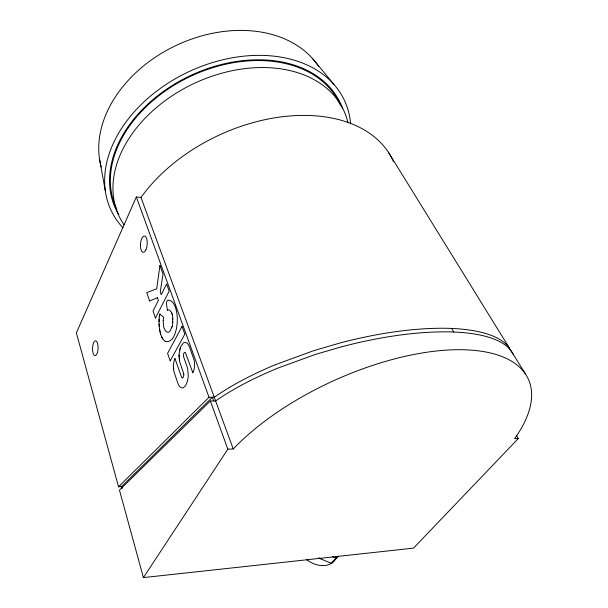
<?xml version="1.0" encoding="UTF-8"?>
<svg xmlns="http://www.w3.org/2000/svg" width="608" height="608" viewBox="0 0 608 608"><rect width="100%" height="100%" fill="white"/><g stroke="black" fill="none" stroke-linecap="round" stroke-linejoin="round"><path stroke-width="0.91" d="M163.24 320.484A23.492 10.29 -87.5 0 0 163.202 321.48L163.772 327.119A7.281 3.146 -87.6 0 0 163.993 327.932L165.665 331.238L167.884 332.318A8.079 3.504 -87.6 0 0 168.317 332.234L168.758 332.09A7.334 3.184 -87.6 0 0 169.191 331.831L169.754 331.352A7.722 3.352 -87.6 0 0 170.156 330.904L172.406 325.759A7.296 3.177 -87.6 0 0 172.581 324.93L172.672 316.244A21.66 9.318 -87.7 0 0 172.52 315.453L171.73 312.907A21.075 9.082 -87.7 0 0 171.456 312.322L169.708 310.186A7.273 3.154 -87.4 0 0 169.343 309.996L167.937 309.89A8.124 3.519 -87.5 0 0 167.557 310.019L167.322 310.247M172.984 319.056L172.946 318.66M174.99 358.538L174.405 359.936A6.749 2.979 -88.7 0 0 174.184 360.559L173.356 364.906A18.666 8.314 -88.8 0 0 173.31 365.689L173.903 371.663L177.939 383.42A9.66 4.302 -89.1 0 0 178.19 384.051L178.463 384.636A8.634 3.846 -89.1 0 0 178.752 385.191L179.064 385.685A8.922 3.975 -89.1 0 0 179.383 386.141L179.717 386.544A8.862 3.944 -89.2 0 0 180.067 386.901L181.04 387.585A8.968 3.998 -89.2 0 0 181.42 387.737A30.164 13.498 -88.6 0 0 181.8 387.836A9.006 4.02 -89.2 0 0 182.187 387.881L182.446 387.874A9.014 4.02 -89.2 0 0 182.833 387.82L183.221 387.714A8.945 3.99 -89.2 0 0 183.601 387.539L185.417 385.882A9.736 4.355 -89.1 0 0 185.744 385.388L187.439 381.345A8.337 3.732 -89.1 0 0 187.667 380.418L188.206 376.717A24.236 10.716 -89 0 0 188.267 375.668L187.652 368.562A9.614 4.302 -89 0 0 187.416 367.658L183.692 357.071A2.234 1.003 -88.5 0 1 183.601 356.721L183.593 354.213A2.052 0.92 -88.5 0 1 183.684 353.848L183.912 353.195A2.941 1.322 -88.5 0 1 184.102 352.86L184.923 352.328A10.245 4.59 -88.7 0 1 185.098 352.366L185.22 352.412A1.984 0.889 -88.5 0 1 185.394 352.534L192.842 372.78L193.2 371.959A7.463 3.382 -88.9 0 0 193.542 371.146L193.967 369.793A18.073 8.14 -88.7 0 0 194.142 369.071L194.423 367.544A6.369 2.896 -88.8 0 0 194.514 366.753L194.59 365.674A7.038 3.2 -88.8 0 0 194.613 364.868L194.256 360.673A6.977 3.169 -88.8 0 0 194.096 359.951L189.293 346.469L187.872 343.923A8.436 3.792 -88.4 0 0 187.462 343.459L185.683 342.418L183.669 342.73A8.17 3.663 -88.4 0 0 183.221 343.026L180.546 347.031L179.117 353.712A24.51 11.104 -88.6 0 0 179.056 354.745L179.649 361.684L183.51 372.97A2.394 1.072 -89 0 1 183.578 373.221L183.76 374.566A2.098 0.935 -89.1 0 1 183.76 374.976L183.692 375.676A8.155 3.625 -89 0 1 183.624 376.063L183.297 377.044A3.716 1.657 -89 0 1 183.137 377.317L182.605 377.819A1.999 0.889 -89.1 0 1 182.4 377.864M179.048 355.087L179.041 355.923M172.528 338.671C160.375 351.112 157.176 321.814 159.889 313.971M179.041 356.311L179.056 356.691M160.109 332.097L160.208 332.508M159.205 319.679L159.235 319.2M163.24 320.484L163.309 319.489A8.17 3.534 -87.5 0 1 163.423 318.516L163.636 317.247L159.904 314.07L159.752 314.959M173.417 368.919L173.478 369.558M159.136 321.123L159.121 321.602M159.478 316.821L159.539 316.35M172.968 321.723L172.915 322.438M159.174 320.158L159.159 320.644M159.6 315.886L159.676 315.423M159.919 265.514L156.697 288.8L146.71 292.615L149.583 300.907M159.121 324.003L159.136 324.474M179.839 349.273L180.029 348.559M179.512 350.717L179.596 350.314M172.018 327.165L172.201 326.549M393.536 161.751A147.531 96.353 -25 0 0 278.92 117.192A147.531 96.353 -25 0 0 140.995 197.471L136.352 196.962L76.372 332.872L118.537 486.788L121.509 486.62L121.972 488.292M155.473 318.121L153.041 311.03L158.361 300.458L157.381 297.608M155.45 318.045L169.191 291.057L166.607 283.951L161.257 294.713L160.276 291.962L162.99 273.98L159.942 265.582M170.179 360.848L167.603 353.354L182.028 326.428M170.202 360.932L184.817 334.111L182.058 326.504M172.809 338.268L174.747 334.514L176.191 329.756A38.198 16.332 -87.4 0 0 176.518 328.191C177.772 321.13 177.673 313.644 175.248 306.835A14.858 6.468 -87.4 0 0 174.77 305.664L172.892 302.526L170.688 300.694A14.805 6.422 -87.4 0 0 169.989 300.413C164.145 298.764 167.436 307.025 167.306 310.148M516.428 435.29L518.312 438.528L413.501 548.15L143.412 577.6L227.84 449.183L210.36 400.991L215.627 400.953A178.691 58.626 -15.5 0 1 277.142 368.38L315.468 354.388L342.312 346.59M318.584 558.038L331.482 563.358L337.987 556.198M331.482 563.358L338.61 556.236M118.537 486.788L209.008 397.267L214.267 397.244M118.856 486.476L121.836 486.309L212.359 397.252L213.712 400.961M210.36 400.991L119.457 490.139L143.412 577.6M165.665 341.544L165.262 341.316M149.591 300.998L157.396 297.707M275.553 364.625L313.743 350.641L340.495 342.851A169.678 56.643 -15.5 0 1 451.729 328.442A169.746 56.696 -15.5 0 1 509.261 347.92L511.389 351.591M227.84 449.183L233.244 448.985A178.159 79.344 -24.5 0 1 452.253 349.828A178.159 79.344 -24.5 0 1 514.626 438.664L518.312 438.528M182.4 377.864L182.347 377.857A9.827 4.393 -88.9 0 1 182.142 377.811L181.792 377.576A2.022 0.904 -89.1 0 1 181.655 377.408L175.013 358.621M332.584 556.708L336.042 558.136L335.411 556.594M312.831 58.877L333.898 84.375M162.488 338.382L162.822 338.869M388.322 152.152L509.322 347.898M525.327 373.791L511.381 351.234L513.441 354.897M451.683 328.48L453.758 332.052M162.306 338.071L161.85 337.197M160.641 334.073L160.527 333.693M160.421 333.306L160.314 332.903M171.73 312.907L171.912 313.432M140.995 197.471L233.244 448.985M136.352 196.962L209.008 397.267M172.398 314.952L172.269 314.458M159.684 329.977L159.615 329.544M173.394 368.691L173.341 368.296M159.243 326.359L159.212 325.888M159.912 331.261L159.76 330.41M159.547 329.095L159.486 328.647M99.431 158.46L105.306 190.851M179.406 360.438L179.352 360.02M121.836 486.309L122.132 488.14M159.182 325.424L159.159 324.953M179.117 358.158L179.2 358.94M183.73 374.064L183.753 374.467M342.312 346.613A170.126 56.225 -15.5 0 1 453.804 332.014A170.194 56.278 -15.5 0 1 511.328 351.257M214.29 397.244A178.22 59.06 -15.5 0 1 275.546 364.618M122.991 227.795A128.995 92.196 -25.3 0 1 190.486 70.931A128.995 92.196 -25.3 0 1 350.588 123.888M118.75 214.601A124.146 88.7 -25.3 0 1 189.886 75.848A124.146 88.7 -25.3 0 1 342.555 108.482M101.202 167.063A120.635 89.414 -25.4 0 1 177.475 44.817A120.635 89.414 -25.4 0 1 318.706 66.561M339.69 103.702A123.318 88.099 -25.3 0 1 340.45 105.397M116.858 209.41A123.318 88.099 -25.3 0 1 189.574 76.798A123.318 88.099 -25.3 0 1 339.294 102.866M124.009 224.755A124.146 87.902 -25.3 0 1 195.898 82.62A124.146 87.902 -25.3 0 1 347.943 122.687M321.191 558.699A24.73 17.89 43.4 0 1 319.109 557.977M335.753 558.744A24.563 17.906 43.7 0 1 306.766 559.755M97.478 352.442A7.463 2.766 -88.1 0 0 95.745 340.807A7.463 2.766 -88.1 0 0 92.728 351.477A7.463 2.766 -88.1 0 0 97.478 352.442M145.89 249.835A8.208 3.352 -85.6 0 0 145.16 236.2A8.208 3.352 -85.6 0 0 140.463 246.392A8.208 3.352 -85.6 0 0 145.89 249.835"/></g></svg>
